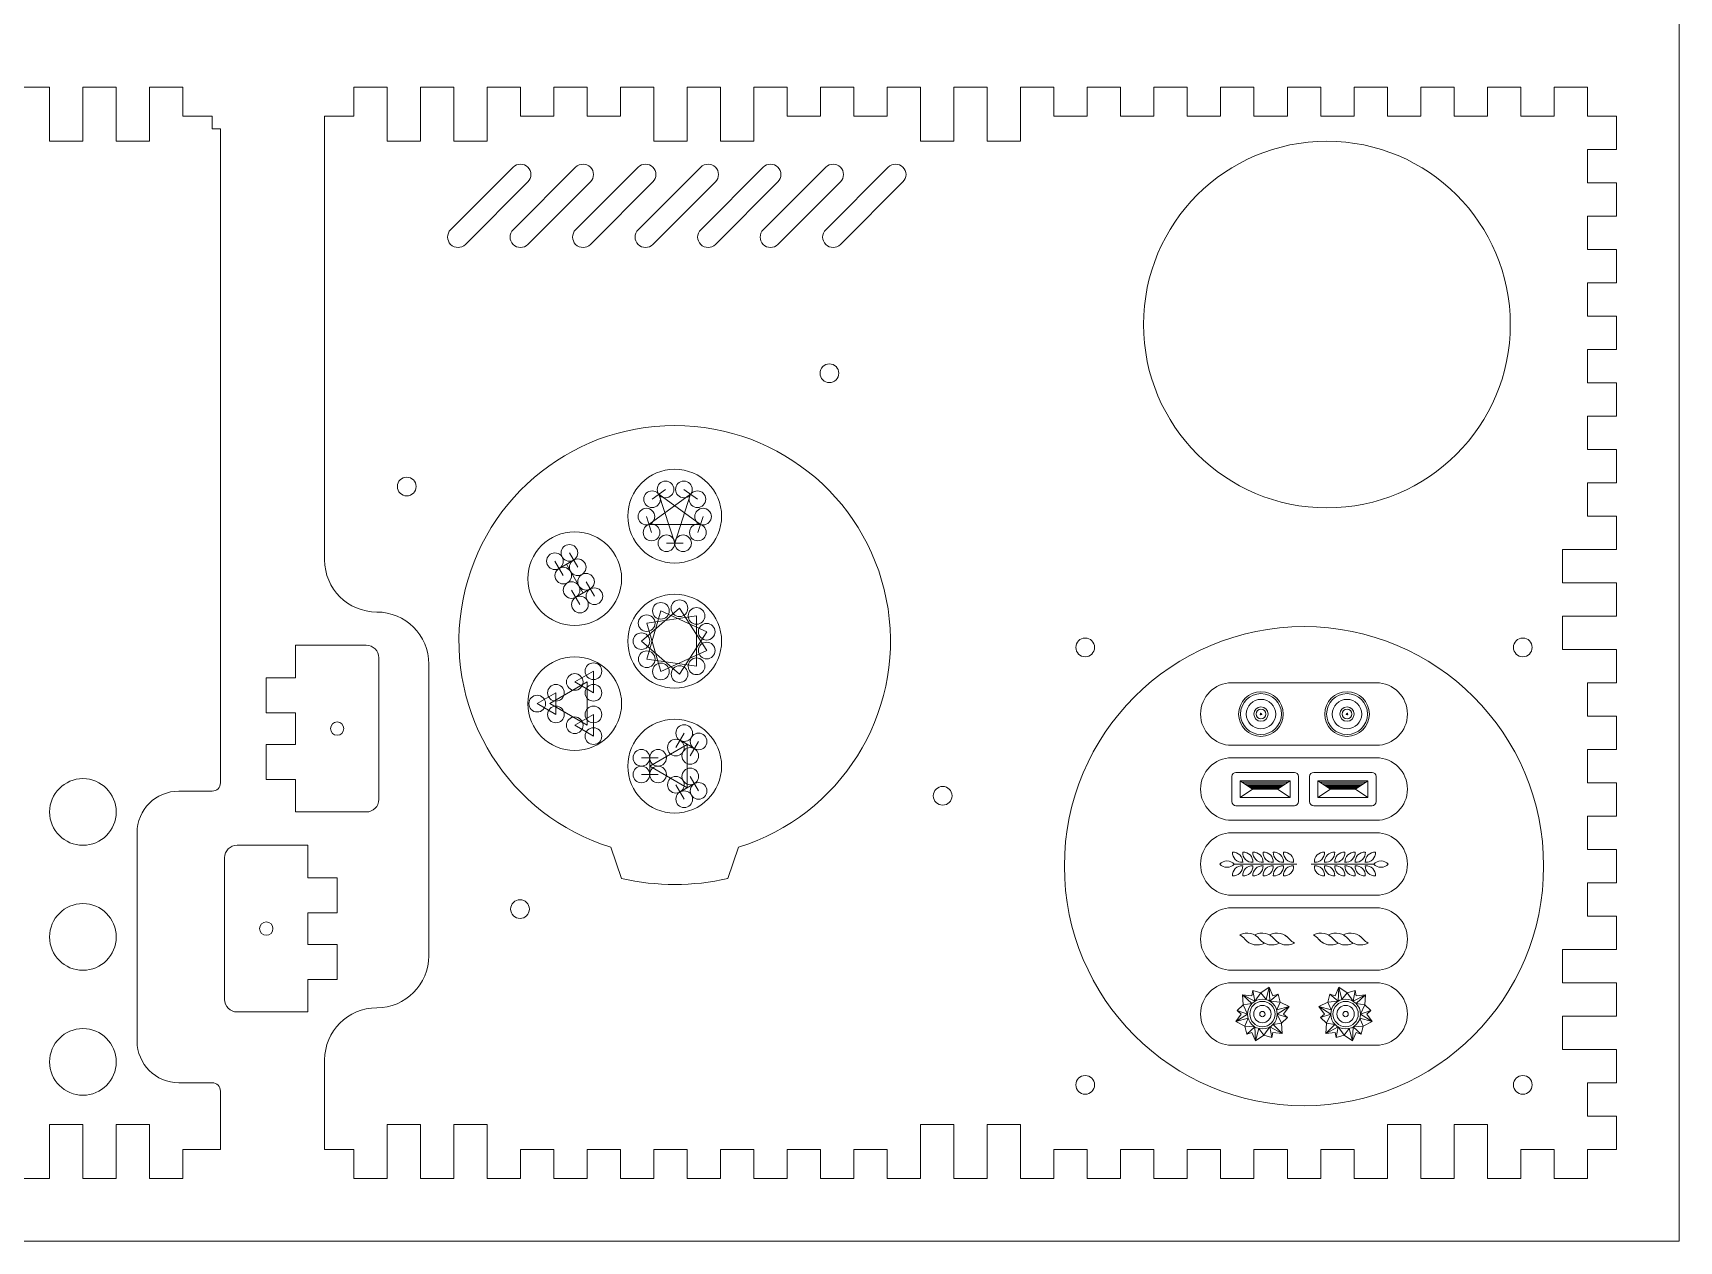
# Model space of a CAD drawing. Header units: millimetres. Extents: x -450 to 150, y -660 to -60.
# Drawn here: x -245 to 150, y -660 to -370 of the extents above; entities that cross this region are included whole.
import ezdxf

# ---------------------------------------------------------------- set-up
doc = ezdxf.new("R2010")
doc.units = ezdxf.units.MM
doc.layers.add('Cut', color=1, linetype='Continuous', lineweight=0, true_color=0xff0000)
doc.layers.add('Vector_Score', color=5, linetype='Continuous', lineweight=0, true_color=0x0000ff)

msp = doc.modelspace()

# ---------------------------------------------------------------- linework, layer by layer
at = {"layer": 'Cut'}
for p, q in [((150, -660), (150, -60)), ((-249, -383), (-241, -383)), ((-241, -383), (-241, -396)), ((-233, -396), (-233, -383)), ((-233, -383), (-225, -383)), ((-225, -383), (-225, -396)), ((-217, -396), (-217, -383)), ((-217, -383), (-209, -383)), ((-209, -383), (-209, -390)), ((-168, -390), (-168, -383)), ((-168, -383), (-160, -383)), ((-160, -383), (-160, -396)), ((-152, -396), (-152, -383)), ((-152, -383), (-144, -383)), ((-144, -383), (-144, -396)), ((-136, -396), (-136, -383)), ((-136, -383), (-128, -383)), ((-128, -383), (-128, -390)), ((-120, -390), (-120, -383)), ((-120, -383), (-112, -383)), ((-112, -383), (-112, -390)), ((-104, -390), (-104, -383)), ((-104, -383), (-96, -383)), ((-96, -383), (-96, -396)), ((-88, -396), (-88, -383)), ((-88, -383), (-80, -383)), ((-80, -383), (-80, -396)), ((-72, -396), (-72, -383)), ((-72, -383), (-64, -383)), ((-64, -383), (-64, -390)), ((-56, -390), (-56, -383)), ((-56, -383), (-48, -383)), ((-48, -383), (-48, -390)), ((-40, -390), (-40, -383)), ((-40, -383), (-32, -383)), ((-32, -383), (-32, -396)), ((-24, -396), (-24, -383)), ((-24, -383), (-16, -383)), ((-16, -383), (-16, -396)), ((-8, -396), (-8, -383)), ((-8, -383), (0, -383)), ((0, -383), (0, -390)), ((8, -390), (8, -383)), ((8, -383), (16, -383)), ((16, -383), (16, -390)), ((24, -390), (24, -383)), ((24, -383), (32, -383)), ((32, -383), (32, -390)), ((40, -390), (40, -383)), ((40, -383), (48, -383)), ((48, -383), (48, -390)), ((56, -390), (56, -383)), ((56, -383), (64, -383)), ((64, -383), (64, -390)), ((72, -390), (72, -383)), ((72, -383), (80, -383)), ((80, -383), (80, -390)), ((88, -390), (88, -383)), ((88, -383), (96, -383)), ((96, -383), (96, -390)), ((104, -390), (104, -383)), ((104, -383), (112, -383)), ((112, -383), (112, -390)), ((120, -390), (120, -383)), ((120, -383), (128, -383)), ((128, -390), (128, -383)), ((-209, -390), (-202, -390)), ((-202, -393), (-202, -390)), ((-175, -390), (-168, -390)), ((-175, -496.5), (-175, -390)), ((-128, -390), (-120, -390)), ((-112, -390), (-104, -390)), ((-64, -390), (-56, -390)), ((-48, -390), (-40, -390)), ((0, -390), (8, -390)), ((16, -390), (24, -390)), ((32, -390), (40, -390)), ((48, -390), (56, -390)), ((64, -390), (72, -390)), ((80, -390), (88, -390)), ((96, -390), (104, -390)), ((112, -390), (120, -390)), ((135, -390), (128, -390)), ((135, -398), (135, -390)), ((-200, -393), (-202, -393)), ((-200, -393), (-200, -550)), ((-175, -392), (-175, -392)), ((-241, -396), (-233, -396)), ((-225, -396), (-217, -396)), ((-160, -396), (-152, -396)), ((-144, -396), (-136, -396)), ((-96, -396), (-88, -396)), ((-80, -396), (-72, -396)), ((-32, -396), (-24, -396)), ((-16, -396), (-8, -396)), ((128, -398), (135, -398)), ((128, -406), (128, -398)), ((-144.77, -417.23), (-129.77, -402.23)), ((-129.77, -417.23), (-114.77, -402.23)), ((-114.77, -417.23), (-99.77, -402.23)), ((-99.77, -417.23), (-84.77, -402.23)), ((-84.77, -417.23), (-69.77, -402.23)), ((-69.77, -417.23), (-54.77, -402.23)), ((-54.77, -417.23), (-39.77, -402.23)), ((-141.23, -420.77), (-126.23, -405.77)), ((-126.23, -420.77), (-111.23, -405.77)), ((-111.23, -420.77), (-96.23, -405.77)), ((-96.23, -420.77), (-81.23, -405.77)), ((-81.23, -420.77), (-66.23, -405.77)), ((-66.23, -420.77), (-51.23, -405.77)), ((-51.23, -420.77), (-36.23, -405.77)), ((135, -406), (128, -406)), ((135, -414), (135, -406)), ((128, -414), (135, -414)), ((128, -422), (128, -414)), ((135, -422), (128, -422)), ((135, -430), (135, -422)), ((128, -430), (135, -430)), ((128, -438), (128, -430)), ((135, -438), (128, -438)), ((135, -446), (135, -438)), ((128, -446), (135, -446)), ((128, -454), (128, -446)), ((135, -454), (128, -454)), ((135, -462), (135, -454)), ((128, -462), (135, -462)), ((128, -470), (128, -462)), ((135, -470), (128, -470)), ((135, -478), (135, -470)), ((128, -478), (135, -478)), ((128, -486), (128, -478)), ((135, -486), (128, -486)), ((135, -494), (135, -486)), ((122, -494), (135, -494)), ((122, -502), (122, -494)), ((135, -502), (122, -502)), ((135, -510), (135, -502)), ((122, -510), (135, -510)), ((122, -518), (122, -510)), ((-182, -517), (-182, -524.8)), ((-182, -517), (-165, -517)), ((-162, -520), (-162, -554)), ((135, -518), (122, -518)), ((135, -526), (135, -518)), ((-182, -524.8), (-189, -524.8)), ((-189, -524.8), (-189, -533.2)), ((-150, -591.5), (-150, -521.5)), ((77.32, -526), (42.68, -526)), ((128, -526), (135, -526)), ((128, -534), (128, -526)), ((-189, -533.2), (-182, -533.2)), ((-182, -533.2), (-182, -540.8)), ((135, -534), (128, -534)), ((135, -542), (135, -534)), ((-182, -540.8), (-189, -540.8)), ((-189, -540.8), (-189, -549.2)), ((77.32, -541), (42.68, -541)), ((42.68, -544), (77.32, -544)), ((77.32, -544), (77.32, -544)), ((128, -542), (135, -542)), ((128, -550), (128, -542)), ((-202, -552), (-210, -552)), ((-189, -549.2), (-182, -549.2)), ((-182, -549.2), (-182, -557)), ((135, -550), (128, -550)), ((135, -558), (135, -550)), ((-182, -557), (-165, -557)), ((42.68, -559), (77.32, -559)), ((128, -558), (135, -558)), ((128, -566), (128, -558)), ((-220, -562), (-220, -612)), ((42.68, -562), (77.32, -562)), ((-199, -568), (-199, -602)), ((-179, -565), (-196, -565)), ((-179, -565), (-179, -572.8)), ((-106.3, -565.45), (-103.75, -572.99)), ((-75.7, -565.45), (-78.25, -572.99)), ((135, -566), (128, -566)), ((135, -574), (135, -566)), ((-179, -572.8), (-172, -572.8)), ((-172, -572.8), (-172, -581.2)), ((128, -574), (135, -574)), ((128, -582), (128, -574)), ((42.68, -577), (77.32, -577)), ((42.68, -580), (77.32, -580)), ((-179, -581.2), (-179, -588.8)), ((-172, -581.2), (-179, -581.2)), ((135, -582), (128, -582)), ((135, -590), (135, -582)), ((-179, -588.8), (-172, -588.8)), ((-172, -588.8), (-172, -597.2)), ((122, -590), (135, -590)), ((122, -598), (122, -590)), ((77.32, -595), (42.68, -595)), ((-179, -597.2), (-179, -605)), ((-172, -597.2), (-179, -597.2)), ((42.68, -598), (77.32, -598)), ((135, -598), (122, -598)), ((135, -606), (135, -598)), ((-179, -605), (-196, -605)), ((122, -606), (135, -606)), ((122, -614), (122, -606)), ((42.68, -613), (77.32, -613)), ((135, -614), (122, -614)), ((135, -622), (135, -614)), ((-175, -638), (-175, -616.5)), ((-210, -622), (-202, -622)), ((-200, -624), (-200, -638)), ((128, -622), (135, -622)), ((128, -630), (128, -622)), ((-241, -632), (-241, -645)), ((-233, -632), (-241, -632)), ((-233, -645), (-233, -632)), ((-225, -632), (-225, -645)), ((-217, -632), (-225, -632)), ((-217, -645), (-217, -632)), ((-160, -632), (-160, -645)), ((-152, -632), (-160, -632)), ((-152, -645), (-152, -632)), ((-144, -632), (-144, -645)), ((-136, -632), (-144, -632)), ((-136, -645), (-136, -632)), ((-32, -632), (-32, -645)), ((-24, -632), (-32, -632)), ((-24, -645), (-24, -632)), ((-16, -632), (-16, -645)), ((-8, -632), (-16, -632)), ((-8, -645), (-8, -632)), ((80, -632), (80, -645)), ((88, -632), (80, -632)), ((88, -645), (88, -632)), ((96, -632), (96, -645)), ((104, -632), (96, -632)), ((104, -645), (104, -632)), ((135, -630), (128, -630)), ((135, -638), (135, -630)), ((-209, -638), (-209, -645)), ((-200, -638), (-209, -638)), ((-168, -638), (-175, -638)), ((-168, -645), (-168, -638)), ((-128, -638), (-128, -645)), ((-120, -638), (-128, -638)), ((-120, -645), (-120, -638)), ((-112, -638), (-112, -645)), ((-104, -638), (-112, -638)), ((-104, -645), (-104, -638)), ((-96, -638), (-96, -645)), ((-88, -638), (-96, -638)), ((-88, -645), (-88, -638)), ((-80, -638), (-80, -645)), ((-72, -638), (-80, -638)), ((-72, -645), (-72, -638)), ((-64, -638), (-64, -645)), ((-56, -638), (-64, -638)), ((-56, -645), (-56, -638)), ((-48, -638), (-48, -645)), ((-40, -638), (-48, -638)), ((-40, -645), (-40, -638)), ((0, -638), (0, -645)), ((8, -638), (0, -638)), ((8, -645), (8, -638)), ((16, -638), (16, -645)), ((24, -638), (16, -638)), ((24, -645), (24, -638)), ((32, -638), (32, -645)), ((40, -638), (32, -638)), ((40, -645), (40, -638)), ((48, -638), (48, -645)), ((56, -638), (48, -638)), ((56, -645), (56, -638)), ((64, -638), (64, -645)), ((72, -638), (64, -638)), ((72, -645), (72, -638)), ((112, -638), (112, -645)), ((120, -638), (112, -638)), ((120, -645), (120, -638)), ((128, -638), (128, -645)), ((128, -638), (135, -638)), ((-241, -645), (-249, -645)), ((-225, -645), (-233, -645)), ((-209, -645), (-217, -645)), ((-160, -645), (-168, -645)), ((-144, -645), (-152, -645)), ((-128, -645), (-136, -645)), ((-112, -645), (-120, -645)), ((-96, -645), (-104, -645)), ((-80, -645), (-88, -645)), ((-64, -645), (-72, -645)), ((-48, -645), (-56, -645)), ((-32, -645), (-40, -645)), ((-16, -645), (-24, -645)), ((0, -645), (-8, -645)), ((16, -645), (8, -645)), ((32, -645), (24, -645)), ((48, -645), (40, -645)), ((64, -645), (56, -645)), ((80, -645), (72, -645)), ((96, -645), (88, -645)), ((112, -645), (104, -645)), ((128, -645), (120, -645)), ((-450, -660), (150, -660))]:
    msp.add_line(p, q, dxfattribs=at)
for centre, radius in [((65.5, -440), 44), ((-53.88, -451.7), 2.25), ((-155.3, -478.88), 2.25), ((-91, -486), 11.25), ((-115, -501), 11.25), ((-91, -516), 11.25), ((60, -570), 57.5), ((7.5, -517.5), 2.25), ((112.5, -517.5), 2.25), ((-115, -531), 11.25), ((-172, -537), 1.6), ((-91, -546), 11.25), ((-233, -557), 8), ((-26.7, -553.12), 2.25), ((-233, -587), 8), ((-128.12, -580.3), 2.25), ((-189, -585), 1.6), ((-233, -617), 8), ((7.5, -622.5), 2.25), ((112.5, -622.5), 2.25)]:
    msp.add_circle(centre, radius, dxfattribs=at)
for centre, radius, start, end in [((-128, -404), 2.5, 315, 135), ((-113, -404), 2.5, 315, 135), ((-98, -404), 2.5, 315, 135), ((-83, -404), 2.5, 315, 135), ((-68, -404), 2.5, 315, 135), ((-53, -404), 2.5, 315, 135), ((-38, -404), 2.5, 315, 135), ((-143, -419), 2.5, 135, 315), ((-128, -419), 2.5, 135, 315), ((-113, -419), 2.5, 135, 315), ((-98, -419), 2.5, 135, 315), ((-83, -419), 2.5, 135, 315), ((-68, -419), 2.5, 135, 315), ((-53, -419), 2.5, 135, 315), ((-91, -516), 51.77, 287.1915, 252.8085), ((-162.5, -496.5), 12.5, 180, 270), ((-162.5, -521.5), 12.5, 0, 90), ((-165, -520), 3, 0, 90), ((42.68, -533.5), 7.5, 90, 270), ((77.32, -533.5), 7.5, 270, 90), ((42.68, -551.5), 7.5, 90, 270), ((77.32, -551.5), 7.5, 270, 90), ((-210, -562), 10, 90, 180), ((-202, -550), 2, 270, 0), ((-165, -554), 3, 270, 0), ((42.68, -569.5), 7.5, 90, 270), ((77.32, -569.5), 7.5, 270, 90), ((-196, -568), 3, 90, 180), ((-91, -516), 58.4, 257.3897, 282.6103), ((42.68, -587.5), 7.5, 90, 270), ((77.32, -587.5), 7.5, 270, 90), ((-162.5, -591.5), 12.5, 270, 0), ((42.68, -605.5), 7.5, 90, 270), ((77.32, -605.5), 7.5, 270, 90), ((-196, -602), 3, 180, 270), ((-162.5, -616.5), 12.5, 90, 180), ((-210, -612), 10, 180, 270), ((-202, -624), 2, 0, 90)]:
    msp.add_arc(centre, radius, start, end, dxfattribs=at)
at = {"layer": 'Vector_Score'}
for p, q in [((-97.18, -488.01), (-87.18, -480.74)), ((-93.2, -479.57), (-96.44, -481.92)), ((-91, -492.5), (-94.82, -480.74)), ((-94.82, -480.74), (-84.82, -488.01)), ((-87.18, -480.74), (-91, -492.5)), ((-85.56, -481.92), (-88.8, -479.57)), ((-97.8, -486.11), (-96.56, -489.91)), ((-84.82, -488.01), (-97.18, -488.01)), ((-85.44, -489.91), (-84.2, -486.11)), ((-93, -492.5), (-89, -492.5)), ((-117.73, -500.27), (-119.73, -496.8)), ((-115.27, -496.54), (-118.73, -498.54)), ((-113, -504.46), (-117, -497.54)), ((-114.27, -498.27), (-116.27, -494.8)), ((-113.73, -507.2), (-115.73, -503.73)), ((-111.27, -503.46), (-114.73, -505.46)), ((-110.27, -505.2), (-112.27, -501.73)), ((-89.86, -508.08), (-99, -516)), ((-94.33, -508.72), (-97.72, -520.33)), ((-83.33, -513.74), (-94.33, -508.72)), ((-83.32, -518.25), (-89.86, -508.08)), ((-85.76, -509.95), (-97.73, -511.68)), ((-97.73, -511.68), (-94.32, -523.28)), ((-85.76, -522.04), (-85.76, -509.95)), ((-99, -516), (-89.85, -523.92)), ((-89.85, -523.92), (-83.33, -513.74)), ((-97.72, -520.33), (-85.76, -522.04)), ((-94.32, -523.28), (-83.32, -518.25)), ((-115, -525.8), (-110.5, -523.21)), ((-110.5, -523.21), (-110.5, -528.4)), ((-124, -531), (-119.5, -528.4)), ((-112, -525.8), (-121, -531)), ((-119.5, -528.4), (-119.5, -533.6)), ((-110.5, -528.4), (-115, -525.8)), ((-112, -536.2), (-112, -525.8)), ((-119.5, -533.6), (-124, -531)), ((-121, -531), (-112, -536.2)), ((-115, -536.2), (-110.5, -533.6)), ((-110.5, -538.79), (-115, -536.2)), ((-110.5, -533.6), (-110.5, -538.79)), ((-88, -540.8), (-97, -546)), ((-90.73, -541.54), (-88.73, -538.07)), ((-86.27, -541.8), (-89.73, -539.8)), ((-88, -551.2), (-88, -540.8)), ((-85.27, -540.07), (-87.27, -543.54)), ((-99, -544), (-95, -544)), ((-97, -544), (-97, -548)), ((-95, -548), (-99, -548)), ((-97, -546), (-88, -551.2)), ((-87.27, -548.46), (-85.27, -551.93)), ((42.68, -548.5), (42.68, -554.5)), ((57.68, -547.5), (43.68, -547.5)), ((58.68, -554.5), (58.68, -548.5)), ((61.32, -554.5), (61.32, -548.5)), ((62.32, -547.5), (76.32, -547.5)), ((77.32, -548.5), (77.32, -554.5)), ((-88.73, -553.93), (-90.73, -550.46)), ((-89.73, -552.2), (-86.27, -550.2)), ((44.68, -549.5), (44.68, -553.5)), ((56.68, -549.5), (44.68, -549.5)), ((44.68, -549.5), (47.68, -551.5)), ((47.68, -551.5), (44.68, -553.5)), ((56.11, -549.88), (45.25, -549.88)), ((55.6, -550.22), (45.76, -550.22)), ((55.14, -550.53), (46.22, -550.53)), ((54.72, -550.81), (46.64, -550.81)), ((54.34, -551.06), (47.02, -551.06)), ((53.99, -551.29), (47.37, -551.29)), ((47.68, -551.5), (53.68, -551.5)), ((56.68, -549.5), (53.68, -551.5)), ((53.68, -551.5), (56.68, -553.5)), ((56.68, -553.5), (56.68, -549.5)), ((63.32, -549.5), (75.32, -549.5)), ((63.32, -553.5), (63.32, -549.5)), ((63.32, -549.5), (66.32, -551.5)), ((66.32, -551.5), (63.32, -553.5)), ((63.89, -549.88), (74.75, -549.88)), ((64.4, -550.22), (74.24, -550.22)), ((64.86, -550.53), (73.78, -550.53)), ((65.28, -550.81), (73.36, -550.81)), ((65.66, -551.06), (72.98, -551.06)), ((66.01, -551.29), (72.63, -551.29)), ((72.32, -551.5), (66.32, -551.5)), ((75.32, -549.5), (72.32, -551.5)), ((72.32, -551.5), (75.32, -553.5)), ((75.32, -549.5), (75.32, -553.5)), ((43.68, -555.5), (57.68, -555.5)), ((44.68, -553.5), (56.68, -553.5)), ((76.32, -555.5), (62.32, -555.5)), ((75.32, -553.5), (63.32, -553.5)), ((43.25, -569.5), (58.31, -569.5)), ((76.75, -569.5), (61.69, -569.5)), ((47.74, -599.85), (47.48, -601.1)), ((49.64, -600.39), (47.74, -599.85)), ((48.23, -602.41), (47.74, -599.85)), ((49.64, -600.39), (48.23, -602.41)), ((51.66, -599.06), (49.64, -600.39)), ((50.9, -602.04), (49.64, -600.39)), ((51.66, -599.06), (50.9, -602.04)), ((52.56, -601.1), (51.66, -599.06)), ((51.66, -599.06), (51.8, -602.41)), ((67.45, -601.1), (68.35, -599.06)), ((68.35, -599.06), (68.2, -602.41)), ((68.35, -599.06), (70.36, -600.39)), ((68.35, -599.06), (69.11, -602.04)), ((69.11, -602.04), (70.36, -600.39)), ((70.36, -600.39), (72.26, -599.85)), ((70.36, -600.39), (71.77, -602.41)), ((71.77, -602.41), (72.26, -599.85)), ((72.26, -599.85), (72.53, -601.1)), ((45.4, -603.27), (43.98, -604.65)), ((47.48, -601.1), (45.26, -600.86)), ((45.26, -600.86), (45.4, -603.27)), ((45.26, -600.86), (47.46, -603.01)), ((45.26, -600.86), (48.23, -602.41)), ((47.46, -603.01), (45.4, -603.27)), ((45.4, -603.27), (46.45, -605.5)), ((51.8, -602.41), (53.77, -600.7)), ((54.25, -602.62), (51.8, -602.41)), ((53.77, -600.7), (52.56, -601.1)), ((53.45, -604.53), (54.25, -602.62)), ((56.41, -603.7), (53.45, -604.53)), ((56.41, -603.7), (53.59, -605.5)), ((54.25, -602.62), (53.77, -600.7)), ((56.41, -603.7), (54.25, -602.62)), ((55.09, -605.5), (56.41, -603.7)), ((63.59, -603.7), (65.75, -602.62)), ((64.91, -605.5), (63.59, -603.7)), ((63.59, -603.7), (66.55, -604.53)), ((63.59, -603.7), (66.42, -605.5)), ((65.75, -602.62), (66.23, -600.7)), ((65.75, -602.62), (68.2, -602.41)), ((66.55, -604.53), (65.75, -602.62)), ((66.23, -600.7), (67.45, -601.1)), ((68.2, -602.41), (66.23, -600.7)), ((74.74, -600.86), (71.77, -602.41)), ((72.53, -601.1), (74.74, -600.86)), ((74.74, -600.86), (72.54, -603.01)), ((72.54, -603.01), (74.6, -603.27)), ((74.6, -603.27), (73.55, -605.5)), ((74.74, -600.86), (74.6, -603.27)), ((74.6, -603.27), (76.02, -604.65)), ((44.94, -605.5), (43.62, -607.3)), ((43.62, -607.3), (46.45, -605.5)), ((43.62, -607.3), (46.58, -606.47)), ((43.62, -607.3), (45.78, -608.38)), ((43.98, -604.65), (44.94, -605.5)), ((46.45, -605.5), (43.98, -604.65)), ((46.58, -606.47), (45.78, -608.38)), ((52.57, -607.99), (54.63, -607.73)), ((54.78, -610.14), (52.57, -607.99)), ((54.63, -607.73), (53.59, -605.5)), ((53.59, -605.5), (56.05, -606.35)), ((54.63, -607.73), (56.05, -606.35)), ((54.78, -610.14), (54.63, -607.73)), ((56.05, -606.35), (55.09, -605.5)), ((63.95, -606.35), (64.91, -605.5)), ((66.42, -605.5), (63.95, -606.35)), ((65.37, -607.73), (63.95, -606.35)), ((65.23, -610.14), (65.37, -607.73)), ((65.23, -610.14), (67.43, -607.99)), ((65.37, -607.73), (66.42, -605.5)), ((67.43, -607.99), (65.37, -607.73)), ((76.38, -607.3), (73.42, -606.47)), ((73.42, -606.47), (74.22, -608.38)), ((73.55, -605.5), (76.02, -604.65)), ((76.38, -607.3), (73.55, -605.5)), ((76.38, -607.3), (74.22, -608.38)), ((76.02, -604.65), (75.06, -605.5)), ((75.06, -605.5), (76.38, -607.3)), ((45.78, -608.38), (46.26, -610.3)), ((45.78, -608.38), (48.23, -608.59)), ((48.23, -608.59), (46.26, -610.3)), ((46.26, -610.3), (47.48, -609.9)), ((47.48, -609.9), (48.38, -611.94)), ((48.38, -611.94), (48.23, -608.59)), ((48.38, -611.94), (49.14, -608.96)), ((48.38, -611.94), (50.39, -610.61)), ((49.14, -608.96), (50.39, -610.61)), ((50.39, -610.61), (51.8, -608.59)), ((50.39, -610.61), (52.3, -611.15)), ((51.8, -608.59), (52.3, -611.15)), ((54.78, -610.14), (51.8, -608.59)), ((52.3, -611.15), (52.56, -609.9)), ((52.56, -609.9), (54.78, -610.14)), ((65.23, -610.14), (68.2, -608.59)), ((67.45, -609.9), (65.23, -610.14)), ((67.71, -611.15), (67.45, -609.9)), ((68.2, -608.59), (67.71, -611.15)), ((69.61, -610.61), (67.71, -611.15)), ((69.61, -610.61), (68.2, -608.59)), ((70.87, -608.96), (69.61, -610.61)), ((71.63, -611.94), (69.61, -610.61)), ((71.63, -611.94), (70.87, -608.96)), ((71.63, -611.94), (71.77, -608.59)), ((72.53, -609.9), (71.63, -611.94)), ((74.22, -608.38), (71.77, -608.59)), ((71.77, -608.59), (73.74, -610.3)), ((73.74, -610.3), (72.53, -609.9)), ((74.22, -608.38), (73.74, -610.3))]:
    msp.add_line(p, q, dxfattribs=at)
for centre, radius in [((-93.2, -479.57), 2), ((-88.8, -479.57), 2), ((-96.44, -481.92), 2), ((-85.56, -481.92), 2), ((-97.8, -486.11), 2), ((-84.2, -486.11), 2), ((-96.56, -489.91), 2), ((-85.44, -489.91), 2), ((-116.27, -494.8), 2), ((-93, -492.5), 2), ((-89, -492.5), 2), ((-119.73, -496.8), 2), ((-114.27, -498.27), 2), ((-117.73, -500.27), 2), ((-112.27, -501.73), 2), ((-115.73, -503.73), 2), ((-113.73, -507.2), 2), ((-110.27, -505.2), 2), ((-94.33, -508.72), 2), ((-89.86, -508.08), 2), ((-85.76, -509.95), 2), ((-97.73, -511.68), 2), ((-83.33, -513.74), 2), ((-99, -516), 2), ((-83.32, -518.25), 2), ((-110.5, -523.21), 2), ((-97.72, -520.33), 2), ((-94.32, -523.28), 2), ((-85.76, -522.04), 2), ((-115, -525.8), 2), ((-89.85, -523.92), 2), ((-124, -531), 2), ((-119.5, -528.4), 2), ((-110.5, -528.4), 2), ((49.68, -533.5), 5.36), ((49.68, -533.5), 4.9), ((70.32, -533.5), 5.36), ((70.32, -533.5), 4.9), ((-119.5, -533.6), 2), ((-110.5, -533.6), 2), ((49.68, -533.5), 3.53), ((49.68, -533.5), 1.72), ((49.68, -533.5), 1.16), ((70.32, -533.5), 3.53), ((70.32, -533.5), 1.72), ((70.32, -533.5), 1.16), ((-115, -536.2), 2), ((-110.5, -538.79), 2), ((-88.73, -538.07), 2), ((49.68, -533.5), 0.195), ((70.32, -533.5), 0.195), ((-90.73, -541.54), 2), ((-85.27, -540.07), 2), ((-99, -544), 2), ((-95, -544), 2), ((-87.27, -543.54), 2), ((-99, -548), 2), ((-95, -548), 2), ((-90.73, -550.46), 2), ((-87.27, -548.46), 2), ((-88.73, -553.93), 2), ((-85.27, -551.93), 2), ((50.02, -605.5), 3.57), ((50.02, -605.5), 3.04), ((50.02, -605.5), 2.08), ((69.99, -605.5), 3.57), ((69.99, -605.5), 3.04), ((69.99, -605.5), 2.08), ((50.02, -605.5), 0.637), ((69.99, -605.5), 0.637)]:
    msp.add_circle(centre, radius, dxfattribs=at)
for centre, radius, start, end in [((43.68, -548.5), 1, 90, 180), ((57.68, -548.5), 1, 0, 90), ((62.32, -548.5), 1, 90, 180), ((76.32, -548.5), 1, 0, 90), ((43.68, -554.5), 1, 180, 270), ((57.68, -554.5), 1, 270, 0), ((62.32, -554.5), 1, 180, 270), ((76.32, -554.5), 1, 270, 0), ((41.52, -571.05), 2.32, 41.8425, 138.2218), ((42.97, -568.96), 2.32, 356.8425, 93.2218), ((45.16, -566.77), 2.32, 176.8425, 273.2218), ((47.6, -566.77), 2.32, 176.8425, 273.2218), ((45.42, -568.96), 2.32, 356.8425, 93.2218), ((47.86, -568.96), 2.32, 356.8425, 93.2218), ((50.05, -566.77), 2.32, 176.8425, 273.2218), ((50.31, -568.96), 2.32, 356.8425, 93.2218), ((52.5, -566.77), 2.32, 176.8425, 273.2218), ((52.76, -568.96), 2.32, 356.8425, 93.2218), ((54.94, -566.77), 2.32, 176.8425, 273.2218), ((55.2, -568.96), 2.32, 356.8425, 93.2218), ((57.39, -566.77), 2.32, 176.8425, 273.2218), ((64.8, -568.96), 2.32, 86.7782, 183.1575), ((62.61, -566.77), 2.32, 266.7782, 3.1575), ((67.24, -568.96), 2.32, 86.7782, 183.1575), ((65.06, -566.77), 2.32, 266.7782, 3.1575), ((69.69, -568.96), 2.32, 86.7782, 183.1575), ((67.5, -566.77), 2.32, 266.7782, 3.1575), ((72.14, -568.96), 2.32, 86.7782, 183.1575), ((69.95, -566.77), 2.32, 266.7782, 3.1575), ((74.58, -568.96), 2.32, 86.7782, 183.1575), ((72.4, -566.77), 2.32, 266.7782, 3.1575), ((77.03, -568.96), 2.32, 86.7782, 183.1575), ((74.84, -566.77), 2.32, 266.7782, 3.1575), ((78.48, -571.05), 2.32, 41.7782, 138.1575), ((41.52, -567.95), 2.32, 221.8425, 318.2218), ((45.16, -572.22), 2.32, 86.8425, 183.2218), ((42.97, -570.04), 2.32, 266.8425, 3.2218), ((45.42, -570.04), 2.32, 266.8425, 3.2218), ((47.61, -572.22), 2.32, 86.8425, 183.2218), ((50.05, -572.22), 2.32, 86.8425, 183.2218), ((47.86, -570.03), 2.32, 266.8425, 3.2218), ((50.31, -570.03), 2.32, 266.8425, 3.2218), ((52.5, -572.22), 2.32, 86.8425, 183.2218), ((54.94, -572.22), 2.32, 86.8425, 183.2218), ((52.76, -570.03), 2.32, 266.8425, 3.2218), ((55.2, -570.03), 2.32, 266.8425, 3.2218), ((57.39, -572.22), 2.32, 86.8425, 183.2218), ((64.8, -570.03), 2.32, 176.7782, 273.1575), ((62.61, -572.22), 2.32, 356.7782, 93.1575), ((67.24, -570.03), 2.32, 176.7782, 273.1575), ((65.06, -572.22), 2.32, 356.7782, 93.1575), ((69.69, -570.03), 2.32, 176.7782, 273.1575), ((67.5, -572.22), 2.32, 356.7782, 93.1575), ((72.14, -570.03), 2.32, 176.7782, 273.1575), ((69.95, -572.22), 2.32, 356.7782, 93.1575), ((74.58, -570.04), 2.32, 176.7782, 273.1575), ((72.39, -572.22), 2.32, 356.7782, 93.1575), ((74.84, -572.22), 2.32, 356.7782, 93.1575), ((77.03, -570.04), 2.32, 176.7782, 273.1575), ((78.48, -567.95), 2.32, 221.7782, 318.1575), ((46.38, -589.89), 3.82, 38.7546, 117.8218), ((42.81, -589.89), 3.82, 38.7546, 62.1983), ((48.78, -585.11), 3.82, 218.7546, 297.8218), ((49.95, -589.89), 3.82, 38.7546, 117.8218), ((52.34, -585.11), 3.82, 218.7546, 297.8218), ((53.52, -589.89), 3.82, 38.7546, 117.8218), ((55.91, -585.11), 3.82, 218.7546, 297.8218), ((53.52, -589.89), 3.82, 38.7546, 62.1983), ((59.48, -585.11), 3.82, 218.7546, 242.1983), ((64.09, -589.89), 3.82, 38.7546, 117.8218), ((60.52, -589.89), 3.82, 38.7546, 62.1983), ((66.48, -585.11), 3.82, 218.7546, 297.8218), ((66.48, -585.11), 3.82, 218.7546, 242.1983), ((67.66, -589.89), 3.82, 38.7546, 117.8218), ((70.05, -585.11), 3.82, 218.7546, 297.8218), ((71.22, -589.89), 3.82, 38.7546, 117.8218), ((73.62, -585.11), 3.82, 218.7546, 297.8218), ((77.19, -585.11), 3.82, 218.7546, 242.1983)]:
    msp.add_arc(centre, radius, start, end, dxfattribs=at)

doc.saveas('drawing.dxf')
